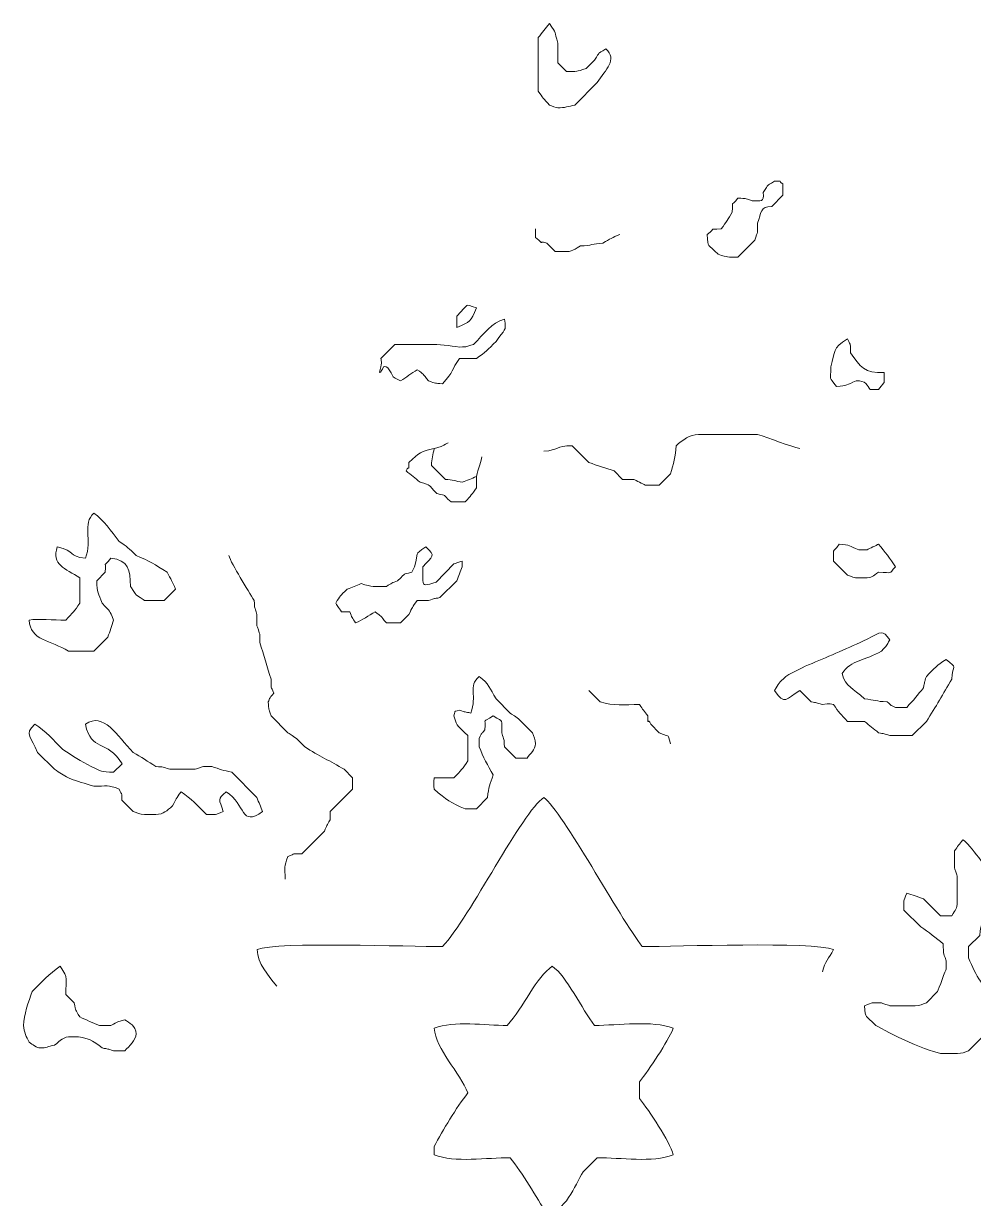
# Model space of a CAD drawing. Header units: centimetres. Extents: x -40.3 to 39, y -29.8 to 28.8.
# Drawn here: x -21.29 to -15.57, y -13.07 to -5.99 of the extents above; entities that cross this region are included whole.
import ezdxf

# ---------------------------------------------------------------- set-up
doc = ezdxf.new("R2010")
doc.units = ezdxf.units.CM
doc.header["$MEASUREMENT"] = 0
doc.layers.add('layer 1', color=7, linetype='Continuous')

msp = doc.modelspace()

# ---------------------------------------------------------------- linework, layer by layer
at = {"layer": 'layer 1', "color": 225, "lineweight": 0}
for points, knots in [([(-18.19209, -6.07942), (-18.19209, -6.07942), (-18.19209, -6.40131), (-18.19209, -6.40131), (-18.19209, -6.40131), (-18.1645, -6.44257), (-18.16095, -6.4463), (-18.12435, -6.48598), (-18.12435, -6.48598), (-18.11334, -6.49102), (-18.08399, -6.50295), (-18.07355, -6.50292), (-18.07355, -6.50292), (-18.03292, -6.50292), (-18.00942, -6.49311), (-17.9719, -6.48598), (-17.9719, -6.48598), (-17.9719, -6.48598), (-17.83635, -6.35047), (-17.83635, -6.35047), (-17.83635, -6.35047), (-17.7853, -6.27238), (-17.71235, -6.21001), (-17.78553, -6.14716), (-17.78553, -6.14716), (-17.84456, -6.18577), (-17.81353, -6.15738), (-17.85329, -6.21492), (-17.85329, -6.21492), (-17.85329, -6.21492), (-17.90411, -6.26574), (-17.90411, -6.26574), (-17.90411, -6.26574), (-17.9669, -6.28608), (-17.9526, -6.28269), (-18.02271, -6.28269), (-18.02271, -6.28269), (-18.02271, -6.28269), (-18.07353, -6.23187), (-18.07353, -6.23187), (-18.07353, -6.23187), (-18.07353, -6.23187), (-18.07353, -6.11327), (-18.07353, -6.11327), (-18.07353, -6.11327), (-18.09861, -6.03596), (-18.07616, -6.0623), (-18.12435, -5.99466), (-18.12435, -5.99466), (-18.15005, -6.02651), (-18.16642, -6.04751), (-18.19209, -6.07942)], [0, 0, 0, 0, 0.0714286, 0.0714286, 0.0714286, 0.0714286, 0.1428571, 0.1428571, 0.1428571, 0.1428571, 0.2142857, 0.2142857, 0.2142857, 0.2142857, 0.2857143, 0.2857143, 0.2857143, 0.2857143, 0.3571429, 0.3571429, 0.3571429, 0.3571429, 0.4285714, 0.4285714, 0.4285714, 0.4285714, 0.5, 0.5, 0.5, 0.5, 0.5714286, 0.5714286, 0.5714286, 0.5714286, 0.6428571, 0.6428571, 0.6428571, 0.6428571, 0.7142857, 0.7142857, 0.7142857, 0.7142857, 0.7857143, 0.7857143, 0.7857143, 0.7857143, 0.8571429, 0.8571429, 0.8571429, 0.8571429, 1, 1, 1, 1]), ([(-16.90452, -7.06198), (-16.95425, -7.0455), (-16.9357, -7.04917), (-16.98923, -7.04506), (-16.98923, -7.04506), (-17.03957, -7.11421), (-17.01439, -7.04156), (-17.02308, -7.12974), (-17.02308, -7.12974), (-17.05003, -7.17471), (-17.05631, -7.18765), (-17.09084, -7.23138), (-17.09084, -7.23138), (-17.17922, -7.23834), (-17.10755, -7.21682), (-17.17553, -7.26529), (-17.17553, -7.26529), (-17.16714, -7.35043), (-17.17493, -7.31526), (-17.10779, -7.38387), (-17.10779, -7.38387), (-17.04502, -7.40421), (-17.0593, -7.40082), (-16.98918, -7.40082), (-16.98918, -7.40082), (-16.98918, -7.40082), (-16.88755, -7.29916), (-16.88755, -7.29916), (-16.88755, -7.29916), (-16.86817, -7.23934), (-16.87205, -7.26412), (-16.87062, -7.19753), (-16.87062, -7.19753), (-16.84781, -7.13222), (-16.85696, -7.09589), (-16.78585, -7.09587), (-16.78585, -7.09587), (-16.78585, -7.09587), (-16.71811, -7.02813), (-16.71811, -7.02813), (-16.71811, -7.02813), (-16.71811, -7.02813), (-16.71809, -6.96039), (-16.71809, -6.96039), (-16.71809, -6.96039), (-16.75657, -6.93941), (-16.70763, -6.94342), (-16.7689, -6.94342), (-16.7689, -6.94342), (-16.82794, -6.98205), (-16.79693, -6.95364), (-16.83667, -7.01121), (-16.83667, -7.01121), (-16.83016, -7.07357), (-16.84836, -7.06202), (-16.90452, -7.06198)], [0, 0, 0, 0, 0.0666667, 0.0666667, 0.0666667, 0.0666667, 0.1333333, 0.1333333, 0.1333333, 0.1333333, 0.2, 0.2, 0.2, 0.2, 0.2666667, 0.2666667, 0.2666667, 0.2666667, 0.3333333, 0.3333333, 0.3333333, 0.3333333, 0.4, 0.4, 0.4, 0.4, 0.4666667, 0.4666667, 0.4666667, 0.4666667, 0.5333333, 0.5333333, 0.5333333, 0.5333333, 0.6, 0.6, 0.6, 0.6, 0.6666667, 0.6666667, 0.6666667, 0.6666667, 0.7333333, 0.7333333, 0.7333333, 0.7333333, 0.8, 0.8, 0.8, 0.8, 0.8666667, 0.8666667, 0.8666667, 0.8666667, 1, 1, 1, 1]), ([(-18.20897, -7.23138), (-18.20897, -7.23138), (-18.20897, -7.2822), (-18.20897, -7.2822), (-18.20897, -7.2822), (-18.13929, -7.3373), (-18.2069, -7.29827), (-18.14123, -7.31609), (-18.14123, -7.31609), (-18.14123, -7.31609), (-18.09039, -7.36693), (-18.09039, -7.36693), (-18.09039, -7.36693), (-18.09039, -7.36693), (-18.0057, -7.36691), (-18.0057, -7.36691), (-18.0057, -7.36691), (-17.96899, -7.3537), (-17.96998, -7.35195), (-17.93794, -7.33304), (-17.93794, -7.33304), (-17.87099, -7.33163), (-17.86488, -7.32089), (-17.80241, -7.31611), (-17.80241, -7.31611), (-17.75992, -7.29067), (-17.74624, -7.2835), (-17.70078, -7.26527)], [0, 0, 0, 0, 0.125, 0.125, 0.125, 0.125, 0.25, 0.25, 0.25, 0.25, 0.375, 0.375, 0.375, 0.375, 0.5, 0.5, 0.5, 0.5, 0.625, 0.625, 0.625, 0.625, 0.75, 0.75, 0.75, 0.75, 1, 1, 1, 1]), ([(-18.56478, -7.70575), (-18.64424, -7.68272), (-18.60153, -7.67653), (-18.68338, -7.75656), (-18.68338, -7.75656), (-18.68338, -7.75656), (-18.68338, -7.82433), (-18.68338, -7.82433), (-18.68338, -7.82433), (-18.59701, -7.78779), (-18.6013, -7.79212), (-18.56478, -7.70575)], [0, 0, 0, 0, 0.25, 0.25, 0.25, 0.25, 0.5, 0.5, 0.5, 0.5, 1, 1, 1, 1]), ([(-19.12377, -8.06151), (-19.11387, -8.05577), (-19.10109, -8.06091), (-19.0899, -8.07844), (-19.0899, -8.07844), (-19.05336, -8.13905), (-19.08271, -8.10966), (-19.02214, -8.14618), (-19.02214, -8.14618), (-18.98443, -8.12313), (-18.95824, -8.10153), (-18.9205, -8.07844), (-18.9205, -8.07844), (-18.8795, -8.10909), (-18.89205, -8.09878), (-18.85274, -8.1462), (-18.85274, -8.1462), (-18.80301, -8.16268), (-18.8216, -8.15901), (-18.76807, -8.16313), (-18.76807, -8.16313), (-18.69864, -8.08798), (-18.71901, -8.08232), (-18.66642, -8.01067), (-18.66642, -8.01067), (-18.66642, -8.01067), (-18.56478, -8.01065), (-18.56478, -8.01065), (-18.56478, -8.01065), (-18.51153, -7.97467), (-18.49488, -7.9577), (-18.44618, -7.90902), (-18.44618, -7.90902), (-18.39583, -7.83201), (-18.38155, -7.85141), (-18.39538, -7.77351), (-18.39538, -7.77351), (-18.47395, -7.79607), (-18.51879, -7.86298), (-18.58177, -7.92596), (-18.58177, -7.92596), (-18.63594, -7.94351), (-18.6083, -7.93834), (-18.66646, -7.94291), (-18.66646, -7.94291), (-18.71962, -7.93313), (-18.80171, -7.92481), (-18.83582, -7.92598), (-18.83582, -7.92598), (-18.83582, -7.92598), (-19.05603, -7.92596), (-19.05603, -7.92596), (-19.05603, -7.92596), (-19.05603, -7.92596), (-19.14074, -8.01067), (-19.14074, -8.01067), (-19.14074, -8.01067), (-19.13615, -8.03016), (-19.1309, -8.04147), (-19.14921, -8.09536), (-19.14921, -8.09536), (-19.136, -8.09062), (-19.14601, -8.10426), (-19.12377, -8.06151)], [0, 0, 0, 0, 0.0588235, 0.0588235, 0.0588235, 0.0588235, 0.1176471, 0.1176471, 0.1176471, 0.1176471, 0.1764706, 0.1764706, 0.1764706, 0.1764706, 0.2352941, 0.2352941, 0.2352941, 0.2352941, 0.2941176, 0.2941176, 0.2941176, 0.2941176, 0.3529412, 0.3529412, 0.3529412, 0.3529412, 0.4117647, 0.4117647, 0.4117647, 0.4117647, 0.4705882, 0.4705882, 0.4705882, 0.4705882, 0.5294118, 0.5294118, 0.5294118, 0.5294118, 0.5882353, 0.5882353, 0.5882353, 0.5882353, 0.6470588, 0.6470588, 0.6470588, 0.6470588, 0.7058824, 0.7058824, 0.7058824, 0.7058824, 0.7647059, 0.7647059, 0.7647059, 0.7647059, 0.8235294, 0.8235294, 0.8235294, 0.8235294, 0.8823529, 0.8823529, 0.8823529, 0.8823529, 1, 1, 1, 1]), ([(-16.19294, -8.197), (-16.19294, -8.197), (-16.14213, -8.19702), (-16.14213, -8.19702), (-16.14213, -8.19702), (-16.09571, -8.13186), (-16.11022, -8.18635), (-16.10823, -8.09538), (-16.10823, -8.09538), (-16.22731, -8.10386), (-16.25185, -8.05908), (-16.31159, -7.9768), (-16.31159, -7.9768), (-16.313, -7.90825), (-16.30706, -7.9462), (-16.32854, -7.89209), (-16.32854, -7.89209), (-16.42673, -7.95352), (-16.39848, -7.9637), (-16.43017, -8.06151), (-16.43017, -8.06151), (-16.43017, -8.15282), (-16.44424, -8.11278), (-16.3963, -8.18011), (-16.3963, -8.18011), (-16.32826, -8.17484), (-16.3375, -8.17019), (-16.2777, -8.14622), (-16.2777, -8.14622), (-16.21994, -8.1402), (-16.20709, -8.17787), (-16.19294, -8.197)], [0, 0, 0, 0, 0.1111111, 0.1111111, 0.1111111, 0.1111111, 0.2222222, 0.2222222, 0.2222222, 0.2222222, 0.3333333, 0.3333333, 0.3333333, 0.3333333, 0.4444444, 0.4444444, 0.4444444, 0.4444444, 0.5555556, 0.5555556, 0.5555556, 0.5555556, 0.6666667, 0.6666667, 0.6666667, 0.6666667, 0.7777778, 0.7777778, 0.7777778, 0.7777778, 1, 1, 1, 1]), ([(-18.15816, -8.56973), (-18.06901, -8.56286), (-18.08668, -8.53797), (-17.98874, -8.53586), (-17.98874, -8.53586), (-17.98874, -8.53586), (-17.8871, -8.63749), (-17.8871, -8.63749), (-17.8871, -8.63749), (-17.83643, -8.65504), (-17.78532, -8.67079), (-17.73463, -8.68831), (-17.73463, -8.68831), (-17.73463, -8.68831), (-17.68381, -8.73915), (-17.68381, -8.73915), (-17.68381, -8.73915), (-17.68381, -8.73915), (-17.61607, -8.73915), (-17.61607, -8.73915), (-17.61607, -8.73915), (-17.60525, -8.7453), (-17.56006, -8.76685), (-17.5483, -8.773), (-17.5483, -8.773), (-17.5483, -8.773), (-17.46362, -8.77302), (-17.46362, -8.77302), (-17.46362, -8.77302), (-17.46362, -8.77302), (-17.39585, -8.70524), (-17.39585, -8.70524), (-17.39585, -8.70524), (-17.37773, -8.64938), (-17.36337, -8.59946), (-17.36198, -8.53586), (-17.36198, -8.53586), (-17.32047, -8.5031), (-17.28115, -8.46807), (-17.22643, -8.46809), (-17.22643, -8.46809), (-17.22643, -8.46809), (-16.92151, -8.46807), (-16.92151, -8.46807), (-16.92151, -8.46807), (-16.92151, -8.46807), (-16.87069, -8.46809), (-16.87069, -8.46809), (-16.87069, -8.46809), (-16.80179, -8.4904), (-16.67495, -8.54047), (-16.61656, -8.55276)], [0, 0, 0, 0, 0.0714286, 0.0714286, 0.0714286, 0.0714286, 0.1428571, 0.1428571, 0.1428571, 0.1428571, 0.2142857, 0.2142857, 0.2142857, 0.2142857, 0.2857143, 0.2857143, 0.2857143, 0.2857143, 0.3571429, 0.3571429, 0.3571429, 0.3571429, 0.4285714, 0.4285714, 0.4285714, 0.4285714, 0.5, 0.5, 0.5, 0.5, 0.5714286, 0.5714286, 0.5714286, 0.5714286, 0.6428571, 0.6428571, 0.6428571, 0.6428571, 0.7142857, 0.7142857, 0.7142857, 0.7142857, 0.7857143, 0.7857143, 0.7857143, 0.7857143, 0.8571429, 0.8571429, 0.8571429, 0.8571429, 1, 1, 1, 1]), ([(-18.7342, -8.51889), (-18.7847, -8.5454), (-18.76794, -8.53893), (-18.81889, -8.55276), (-18.81889, -8.55276), (-18.89993, -8.56988), (-18.90823, -8.57921), (-18.97136, -8.63747), (-18.97136, -8.63747), (-18.97136, -8.70498), (-18.96855, -8.64236), (-18.98831, -8.68829), (-18.98831, -8.68829), (-18.95692, -8.71362), (-18.93491, -8.73065), (-18.9036, -8.75605), (-18.9036, -8.75605), (-18.83118, -8.77686), (-18.8622, -8.76489), (-18.80197, -8.8238), (-18.80197, -8.8238), (-18.73375, -8.84234), (-18.77911, -8.81889), (-18.71728, -8.87463), (-18.71728, -8.87463), (-18.71728, -8.87463), (-18.63259, -8.87461), (-18.63259, -8.87461), (-18.63259, -8.87461), (-18.59592, -8.83481), (-18.59261, -8.83099), (-18.56482, -8.78995), (-18.56482, -8.78995), (-18.56482, -8.78995), (-18.56482, -8.72218), (-18.56482, -8.72218), (-18.56482, -8.72218), (-18.55311, -8.66652), (-18.54267, -8.65924), (-18.53095, -8.60358)], [0, 0, 0, 0, 0.0909091, 0.0909091, 0.0909091, 0.0909091, 0.1818182, 0.1818182, 0.1818182, 0.1818182, 0.2727273, 0.2727273, 0.2727273, 0.2727273, 0.3636364, 0.3636364, 0.3636364, 0.3636364, 0.4545455, 0.4545455, 0.4545455, 0.4545455, 0.5454545, 0.5454545, 0.5454545, 0.5454545, 0.6363636, 0.6363636, 0.6363636, 0.6363636, 0.7272727, 0.7272727, 0.7272727, 0.7272727, 0.8181818, 0.8181818, 0.8181818, 0.8181818, 1, 1, 1, 1]), ([(-18.81885, -8.55276), (-18.82598, -8.59045), (-18.8327, -8.61419), (-18.83582, -8.6544), (-18.83582, -8.6544), (-18.83582, -8.6544), (-18.75108, -8.73913), (-18.75108, -8.73913), (-18.75108, -8.73913), (-18.71087, -8.7422), (-18.68714, -8.74892), (-18.64945, -8.75603), (-18.64945, -8.75603), (-18.62168, -8.74466), (-18.59266, -8.73334), (-18.56476, -8.72218)], [0, 0, 0, 0, 0.2, 0.2, 0.2, 0.2, 0.4, 0.4, 0.4, 0.4, 0.6, 0.6, 0.6, 0.6, 1, 1, 1, 1]), ([(-20.42817, -9.29821), (-20.49994, -9.25127), (-20.53576, -9.22816), (-20.61453, -9.19657), (-20.61453, -9.19657), (-20.6591, -9.15295), (-20.66857, -9.14402), (-20.71617, -9.11184), (-20.71617, -9.11184), (-20.76598, -9.05041), (-20.80769, -8.98282), (-20.86864, -8.94244), (-20.86864, -8.94244), (-20.94119, -9.00476), (-20.87618, -9.10202), (-20.91946, -9.2135), (-20.91946, -9.2135), (-21.02592, -9.20299), (-20.97749, -9.16921), (-21.08886, -9.14575), (-21.08886, -9.14575), (-21.12779, -9.25196), (-21.04056, -9.27505), (-20.95333, -9.3321), (-20.95333, -9.3321), (-20.95333, -9.3321), (-20.95335, -9.48457), (-20.95335, -9.48457), (-20.95335, -9.48457), (-20.98552, -9.53217), (-20.99446, -9.54166), (-21.03802, -9.58621), (-21.03802, -9.58621), (-21.11263, -9.58621), (-21.20405, -9.57541), (-21.25826, -9.58621), (-21.25826, -9.58621), (-21.25405, -9.70737), (-21.12753, -9.70878), (-21.02109, -9.77255), (-21.02109, -9.77255), (-21.02109, -9.77255), (-20.86862, -9.77255), (-20.86862, -9.77255), (-20.86862, -9.77255), (-20.86862, -9.77255), (-20.78391, -9.68784), (-20.78391, -9.68784), (-20.78391, -9.68784), (-20.77219, -9.65393), (-20.7618, -9.62014), (-20.75004, -9.58621), (-20.75004, -9.58621), (-20.77887, -9.51799), (-20.76323, -9.54369), (-20.8178, -9.48455), (-20.8178, -9.48455), (-20.84365, -9.42007), (-20.85003, -9.42466), (-20.85167, -9.34902), (-20.85167, -9.34902), (-20.85167, -9.34902), (-20.80088, -9.29823), (-20.80088, -9.29823), (-20.80088, -9.29823), (-20.79392, -9.2098), (-20.81543, -9.28149), (-20.76699, -9.21352), (-20.76699, -9.21352), (-20.65918, -9.22417), (-20.65056, -9.28406), (-20.64838, -9.38292), (-20.64838, -9.38292), (-20.64738, -9.38494), (-20.61635, -9.43085), (-20.61451, -9.43375), (-20.61451, -9.43375), (-20.61251, -9.43476), (-20.56658, -9.46577), (-20.56369, -9.46763), (-20.56369, -9.46763), (-20.56369, -9.46763), (-20.44509, -9.46763), (-20.44509, -9.46763), (-20.44509, -9.46763), (-20.44509, -9.46763), (-20.37733, -9.39986), (-20.37733, -9.39986), (-20.37733, -9.39986), (-20.39568, -9.35417), (-20.403, -9.34089), (-20.42817, -9.29821)], [0, 0, 0, 0, 0.0416667, 0.0416667, 0.0416667, 0.0416667, 0.0833333, 0.0833333, 0.0833333, 0.0833333, 0.125, 0.125, 0.125, 0.125, 0.1666667, 0.1666667, 0.1666667, 0.1666667, 0.2083333, 0.2083333, 0.2083333, 0.2083333, 0.25, 0.25, 0.25, 0.25, 0.2916667, 0.2916667, 0.2916667, 0.2916667, 0.3333333, 0.3333333, 0.3333333, 0.3333333, 0.375, 0.375, 0.375, 0.375, 0.4166667, 0.4166667, 0.4166667, 0.4166667, 0.4583333, 0.4583333, 0.4583333, 0.4583333, 0.5, 0.5, 0.5, 0.5, 0.5416667, 0.5416667, 0.5416667, 0.5416667, 0.5833333, 0.5833333, 0.5833333, 0.5833333, 0.625, 0.625, 0.625, 0.625, 0.6666667, 0.6666667, 0.6666667, 0.6666667, 0.7083333, 0.7083333, 0.7083333, 0.7083333, 0.75, 0.75, 0.75, 0.75, 0.7916667, 0.7916667, 0.7916667, 0.7916667, 0.8333333, 0.8333333, 0.8333333, 0.8333333, 0.875, 0.875, 0.875, 0.875, 0.9166667, 0.9166667, 0.9166667, 0.9166667, 1, 1, 1, 1]), ([(-18.88723, -9.34746), (-18.88727, -9.38356), (-18.86625, -9.377), (-18.80643, -9.35758), (-18.80643, -9.35758), (-18.80643, -9.35758), (-18.70033, -9.24737), (-18.70033, -9.24737), (-18.70033, -9.24737), (-18.69933, -9.24696), (-18.65237, -9.23142), (-18.64945, -9.2304), (-18.64945, -9.2304), (-18.64945, -9.2304), (-18.64941, -9.26427), (-18.64941, -9.26427), (-18.64941, -9.26427), (-18.66059, -9.29219), (-18.67188, -9.32119), (-18.68328, -9.349), (-18.68328, -9.349), (-18.68328, -9.349), (-18.78491, -9.45064), (-18.78491, -9.45064), (-18.78491, -9.45064), (-18.82363, -9.45813), (-18.81101, -9.45264), (-18.85265, -9.46758), (-18.85265, -9.46758), (-18.85265, -9.46758), (-18.92042, -9.46756), (-18.92042, -9.46756), (-18.92042, -9.46756), (-18.95224, -9.51093), (-18.94947, -9.50647), (-18.97124, -9.55229), (-18.97124, -9.55229), (-18.97124, -9.55229), (-19.02205, -9.60311), (-19.02205, -9.60311), (-19.02205, -9.60311), (-19.02205, -9.60311), (-19.10674, -9.60309), (-19.10674, -9.60309), (-19.10674, -9.60309), (-19.14606, -9.55571), (-19.13351, -9.566), (-19.17451, -9.53535), (-19.17451, -9.53535), (-19.21348, -9.55831), (-19.25181, -9.58565), (-19.29311, -9.60311), (-19.29311, -9.60311), (-19.31313, -9.57178), (-19.3143, -9.57061), (-19.32702, -9.53535), (-19.32702, -9.53535), (-19.32702, -9.53535), (-19.37788, -9.53533), (-19.37788, -9.53533), (-19.37788, -9.53533), (-19.37968, -9.53287), (-19.41105, -9.4853), (-19.41178, -9.48451), (-19.41178, -9.48451), (-19.38277, -9.43642), (-19.3867, -9.44344), (-19.34401, -9.39984), (-19.34401, -9.39984), (-19.30833, -9.388), (-19.29272, -9.38146), (-19.2593, -9.36593), (-19.2593, -9.36593), (-19.189, -9.38874), (-19.18383, -9.38289), (-19.10683, -9.38287), (-19.10683, -9.38287), (-19.07407, -9.36191), (-19.07407, -9.36334), (-19.03909, -9.34902), (-19.03909, -9.34902), (-18.97696, -9.29178), (-19.0202, -9.31712), (-18.95442, -9.29818), (-18.95442, -9.29818), (-18.95442, -9.29818), (-18.93749, -9.26429), (-18.93749, -9.26429), (-18.93749, -9.26429), (-18.90727, -9.17119), (-18.9459, -9.19742), (-18.86973, -9.14573), (-18.86973, -9.14573), (-18.80566, -9.20073), (-18.82832, -9.19958), (-18.88668, -9.26431), (-18.88668, -9.26431), (-18.88668, -9.26431), (-18.88723, -9.34746), (-18.88723, -9.34746)], [0, 0, 0, 0, 0.0384615, 0.0384615, 0.0384615, 0.0384615, 0.0769231, 0.0769231, 0.0769231, 0.0769231, 0.1153846, 0.1153846, 0.1153846, 0.1153846, 0.1538462, 0.1538462, 0.1538462, 0.1538462, 0.1923077, 0.1923077, 0.1923077, 0.1923077, 0.2307692, 0.2307692, 0.2307692, 0.2307692, 0.2692308, 0.2692308, 0.2692308, 0.2692308, 0.3076923, 0.3076923, 0.3076923, 0.3076923, 0.3461538, 0.3461538, 0.3461538, 0.3461538, 0.3846154, 0.3846154, 0.3846154, 0.3846154, 0.4230769, 0.4230769, 0.4230769, 0.4230769, 0.4615385, 0.4615385, 0.4615385, 0.4615385, 0.5, 0.5, 0.5, 0.5, 0.5384615, 0.5384615, 0.5384615, 0.5384615, 0.5769231, 0.5769231, 0.5769231, 0.5769231, 0.6153846, 0.6153846, 0.6153846, 0.6153846, 0.6538462, 0.6538462, 0.6538462, 0.6538462, 0.6923077, 0.6923077, 0.6923077, 0.6923077, 0.7307692, 0.7307692, 0.7307692, 0.7307692, 0.7692308, 0.7692308, 0.7692308, 0.7692308, 0.8076923, 0.8076923, 0.8076923, 0.8076923, 0.8461538, 0.8461538, 0.8461538, 0.8461538, 0.8846154, 0.8846154, 0.8846154, 0.8846154, 0.9230769, 0.9230769, 0.9230769, 0.9230769, 1, 1, 1, 1]), ([(-16.14225, -9.12879), (-16.15305, -9.13493), (-16.19828, -9.15649), (-16.21, -9.16266), (-16.21, -9.16266), (-16.21, -9.16266), (-16.26081, -9.16264), (-16.26081, -9.16264), (-16.26081, -9.16264), (-16.3206, -9.13869), (-16.31135, -9.13399), (-16.37942, -9.12876), (-16.37942, -9.12876), (-16.42584, -9.19392), (-16.41132, -9.13944), (-16.41329, -9.2304), (-16.41329, -9.2304), (-16.41329, -9.2304), (-16.3286, -9.31511), (-16.3286, -9.31511), (-16.3286, -9.31511), (-16.30386, -9.32401), (-16.28997, -9.33203), (-16.26084, -9.33203), (-16.26084, -9.33203), (-16.26084, -9.33203), (-16.22696, -9.33203), (-16.22696, -9.33203), (-16.22696, -9.33203), (-16.17766, -9.33203), (-16.18091, -9.32047), (-16.14228, -9.29818), (-16.14228, -9.29818), (-16.05345, -9.29816), (-16.08343, -9.31411), (-16.04064, -9.26429), (-16.04064, -9.26429), (-16.0696, -9.217), (-16.10606, -9.17343), (-16.14225, -9.12879)], [0, 0, 0, 0, 0.0909091, 0.0909091, 0.0909091, 0.0909091, 0.1818182, 0.1818182, 0.1818182, 0.1818182, 0.2727273, 0.2727273, 0.2727273, 0.2727273, 0.3636364, 0.3636364, 0.3636364, 0.3636364, 0.4545455, 0.4545455, 0.4545455, 0.4545455, 0.5454545, 0.5454545, 0.5454545, 0.5454545, 0.6363636, 0.6363636, 0.6363636, 0.6363636, 0.7272727, 0.7272727, 0.7272727, 0.7272727, 0.8181818, 0.8181818, 0.8181818, 0.8181818, 1, 1, 1, 1]), ([(-20.05561, -9.19653), (-20.04032, -9.24969), (-19.93786, -9.40962), (-19.90313, -9.46756), (-19.90313, -9.46756), (-19.89854, -9.52574), (-19.90373, -9.49812), (-19.88619, -9.55227), (-19.88619, -9.55227), (-19.88619, -9.55227), (-19.88619, -9.62001), (-19.88619, -9.62001), (-19.88619, -9.62001), (-19.88578, -9.62102), (-19.87026, -9.66804), (-19.86924, -9.67083), (-19.86924, -9.67083), (-19.86924, -9.67083), (-19.86924, -9.72165), (-19.86924, -9.72165), (-19.86924, -9.72165), (-19.84378, -9.79535), (-19.82698, -9.86821), (-19.8015, -9.94189), (-19.8015, -9.94189), (-19.8015, -10.00997), (-19.80442, -9.97542), (-19.78455, -10.0266), (-19.78455, -10.0266), (-19.81975, -10.06179), (-19.80696, -10.05724), (-19.81842, -10.07739), (-19.81842, -10.07739), (-19.81385, -10.13557), (-19.81902, -10.10793), (-19.80152, -10.1621), (-19.80152, -10.1621), (-19.80152, -10.1621), (-19.69986, -10.26376), (-19.69986, -10.26376), (-19.69986, -10.26376), (-19.69786, -10.26476), (-19.65193, -10.29579), (-19.64904, -10.29761), (-19.64904, -10.29761), (-19.64904, -10.29761), (-19.59823, -10.34845), (-19.59823, -10.34845), (-19.59823, -10.34845), (-19.51377, -10.40366), (-19.44368, -10.43448), (-19.36104, -10.48397), (-19.36104, -10.48397), (-19.36104, -10.48397), (-19.31023, -10.53477), (-19.31023, -10.53477), (-19.31023, -10.53477), (-19.31023, -10.53477), (-19.31025, -10.60253), (-19.31025, -10.60253), (-19.31025, -10.60253), (-19.31025, -10.60253), (-19.44577, -10.73806), (-19.44577, -10.73806), (-19.44577, -10.73806), (-19.44577, -10.73806), (-19.44577, -10.78888), (-19.44577, -10.78888), (-19.44577, -10.78888), (-19.46675, -10.82166), (-19.46532, -10.82164), (-19.47965, -10.85666), (-19.47965, -10.85666), (-19.47965, -10.85666), (-19.61517, -10.99217), (-19.61517, -10.99217), (-19.61517, -10.99217), (-19.68326, -10.99219), (-19.64868, -10.98927), (-19.69988, -11.00912), (-19.69988, -11.00912), (-19.72505, -11.07396), (-19.71681, -11.07129), (-19.71681, -11.14464)], [0, 0, 0, 0, 0.0454545, 0.0454545, 0.0454545, 0.0454545, 0.0909091, 0.0909091, 0.0909091, 0.0909091, 0.1363636, 0.1363636, 0.1363636, 0.1363636, 0.1818182, 0.1818182, 0.1818182, 0.1818182, 0.2272727, 0.2272727, 0.2272727, 0.2272727, 0.2727273, 0.2727273, 0.2727273, 0.2727273, 0.3181818, 0.3181818, 0.3181818, 0.3181818, 0.3636364, 0.3636364, 0.3636364, 0.3636364, 0.4090909, 0.4090909, 0.4090909, 0.4090909, 0.4545455, 0.4545455, 0.4545455, 0.4545455, 0.5, 0.5, 0.5, 0.5, 0.5454545, 0.5454545, 0.5454545, 0.5454545, 0.5909091, 0.5909091, 0.5909091, 0.5909091, 0.6363636, 0.6363636, 0.6363636, 0.6363636, 0.6818182, 0.6818182, 0.6818182, 0.6818182, 0.7272727, 0.7272727, 0.7272727, 0.7272727, 0.7727273, 0.7727273, 0.7727273, 0.7727273, 0.8181818, 0.8181818, 0.8181818, 0.8181818, 0.8636364, 0.8636364, 0.8636364, 0.8636364, 0.9090909, 0.9090909, 0.9090909, 0.9090909, 1, 1, 1, 1]), ([(-15.73567, -9.82333), (-15.79274, -9.85826), (-15.80452, -9.87525), (-15.85425, -9.92496), (-15.85425, -9.92496), (-15.86924, -9.96662), (-15.86371, -9.95401), (-15.8712, -9.99273), (-15.8712, -9.99273), (-15.90908, -10.03944), (-15.92759, -10.06503), (-15.97283, -10.11133), (-15.97283, -10.11133), (-15.97283, -10.11133), (-16.0406, -10.11133), (-16.0406, -10.11133), (-16.0406, -10.11133), (-16.08205, -10.09244), (-16.05707, -10.10458), (-16.09142, -10.07746), (-16.09142, -10.07746), (-16.15839, -10.07605), (-16.16447, -10.06529), (-16.22694, -10.06053), (-16.22694, -10.06053), (-16.29727, -9.99174), (-16.3384, -9.99179), (-16.36247, -9.90804), (-16.36247, -9.90804), (-16.30756, -9.82516), (-16.22233, -9.8306), (-16.12531, -9.77251), (-16.12531, -9.77251), (-16.08559, -9.73279), (-16.09812, -9.74389), (-16.07449, -9.70475), (-16.07449, -9.70475), (-16.12138, -9.64157), (-16.12053, -9.65578), (-16.21002, -9.70005), (-16.21002, -9.70005), (-16.27225, -9.73085), (-16.31778, -9.74901), (-16.37944, -9.77669), (-16.37944, -9.77669), (-16.48908, -9.82593), (-16.59901, -9.86373), (-16.70133, -9.92498), (-16.70133, -9.92498), (-16.74438, -9.96803), (-16.74047, -9.96291), (-16.76907, -10.00971), (-16.76907, -10.00971), (-16.70522, -10.10384), (-16.70172, -10.05991), (-16.6166, -10.00969), (-16.6166, -10.00969), (-16.6166, -10.00969), (-16.54886, -10.07746), (-16.54886, -10.07746), (-16.54886, -10.07746), (-16.51247, -10.0851), (-16.5197, -10.0816), (-16.48109, -10.09438), (-16.48109, -10.09438), (-16.43109, -10.0839), (-16.43004, -10.09338), (-16.41333, -10.0944), (-16.41333, -10.0944), (-16.38117, -10.14198), (-16.37222, -10.1515), (-16.32864, -10.19604), (-16.32864, -10.19604), (-16.32864, -10.19604), (-16.22701, -10.19606), (-16.22701, -10.19606), (-16.22701, -10.19606), (-16.19563, -10.22135), (-16.17363, -10.23842), (-16.14232, -10.2638), (-16.14232, -10.2638), (-16.10593, -10.27142), (-16.11316, -10.26792), (-16.07455, -10.28075), (-16.07455, -10.28075), (-16.07455, -10.28075), (-15.93905, -10.28075), (-15.93905, -10.28075), (-15.93905, -10.28075), (-15.93905, -10.28075), (-15.85432, -10.19604), (-15.85432, -10.19604), (-15.85432, -10.19604), (-15.7952, -10.10563), (-15.75497, -10.03061), (-15.70186, -9.94193), (-15.70186, -9.94193), (-15.69674, -9.84894), (-15.66259, -9.88003), (-15.73567, -9.82333)], [0, 0, 0, 0, 0.0384615, 0.0384615, 0.0384615, 0.0384615, 0.0769231, 0.0769231, 0.0769231, 0.0769231, 0.1153846, 0.1153846, 0.1153846, 0.1153846, 0.1538462, 0.1538462, 0.1538462, 0.1538462, 0.1923077, 0.1923077, 0.1923077, 0.1923077, 0.2307692, 0.2307692, 0.2307692, 0.2307692, 0.2692308, 0.2692308, 0.2692308, 0.2692308, 0.3076923, 0.3076923, 0.3076923, 0.3076923, 0.3461538, 0.3461538, 0.3461538, 0.3461538, 0.3846154, 0.3846154, 0.3846154, 0.3846154, 0.4230769, 0.4230769, 0.4230769, 0.4230769, 0.4615385, 0.4615385, 0.4615385, 0.4615385, 0.5, 0.5, 0.5, 0.5, 0.5384615, 0.5384615, 0.5384615, 0.5384615, 0.5769231, 0.5769231, 0.5769231, 0.5769231, 0.6153846, 0.6153846, 0.6153846, 0.6153846, 0.6538462, 0.6538462, 0.6538462, 0.6538462, 0.6923077, 0.6923077, 0.6923077, 0.6923077, 0.7307692, 0.7307692, 0.7307692, 0.7307692, 0.7692308, 0.7692308, 0.7692308, 0.7692308, 0.8076923, 0.8076923, 0.8076923, 0.8076923, 0.8461538, 0.8461538, 0.8461538, 0.8461538, 0.8846154, 0.8846154, 0.8846154, 0.8846154, 0.9230769, 0.9230769, 0.9230769, 0.9230769, 1, 1, 1, 1]), ([(-18.59855, -10.14524), (-18.63494, -10.1376), (-18.6277, -10.1411), (-18.66631, -10.1283), (-18.66631, -10.1283), (-18.70951, -10.14458), (-18.68388, -10.11897), (-18.70018, -10.16217), (-18.70018, -10.16217), (-18.67871, -10.23687), (-18.67504, -10.22122), (-18.61549, -10.28077), (-18.61549, -10.28077), (-18.61549, -10.28077), (-18.61549, -10.43324), (-18.61549, -10.43324), (-18.61549, -10.43324), (-18.64766, -10.48084), (-18.65662, -10.49034), (-18.7002, -10.53488), (-18.7002, -10.53488), (-18.7002, -10.53488), (-18.81878, -10.53488), (-18.81878, -10.53488), (-18.81878, -10.53488), (-18.82058, -10.56115), (-18.82457, -10.55219), (-18.81878, -10.60264), (-18.81878, -10.60264), (-18.74822, -10.66778), (-18.71555, -10.68791), (-18.63244, -10.72124), (-18.63244, -10.72124), (-18.63244, -10.72124), (-18.56467, -10.72127), (-18.56467, -10.72127), (-18.56467, -10.72127), (-18.56467, -10.72127), (-18.49691, -10.65348), (-18.49691, -10.65348), (-18.49691, -10.65348), (-18.49211, -10.5909), (-18.48221, -10.57338), (-18.46306, -10.51797), (-18.46306, -10.51797), (-18.49774, -10.46005), (-18.52293, -10.41043), (-18.54773, -10.34853), (-18.54773, -10.34853), (-18.54773, -10.34853), (-18.54773, -10.29772), (-18.54773, -10.29772), (-18.54773, -10.29772), (-18.52886, -10.25627), (-18.54101, -10.28126), (-18.51386, -10.2469), (-18.51386, -10.2469), (-18.50558, -10.16283), (-18.53529, -10.21121), (-18.46304, -10.16223), (-18.46304, -10.16223), (-18.39412, -10.20897), (-18.41421, -10.17269), (-18.41222, -10.26387), (-18.41222, -10.26387), (-18.39575, -10.31359), (-18.39942, -10.29503), (-18.3953, -10.34855), (-18.3953, -10.34855), (-18.3953, -10.34855), (-18.32753, -10.41632), (-18.32753, -10.41632), (-18.32753, -10.41632), (-18.32753, -10.41632), (-18.25977, -10.41634), (-18.25977, -10.41634), (-18.25977, -10.41634), (-18.24069, -10.39267), (-18.20895, -10.36381), (-18.20897, -10.33161), (-18.20897, -10.33161), (-18.20895, -10.30213), (-18.21751, -10.28914), (-18.2259, -10.26387), (-18.2259, -10.26387), (-18.2259, -10.26387), (-18.31061, -10.17918), (-18.31061, -10.17918), (-18.31061, -10.17918), (-18.31262, -10.17817), (-18.35852, -10.14712), (-18.36141, -10.14528), (-18.36141, -10.14528), (-18.36141, -10.14528), (-18.44609, -10.06062), (-18.44609, -10.06062), (-18.44609, -10.06062), (-18.48504, -9.99556), (-18.48869, -9.96963), (-18.54773, -9.92505), (-18.54773, -9.92505), (-18.61867, -9.98598), (-18.5571, -10.03844), (-18.59855, -10.14524)], [0, 0, 0, 0, 0.037037, 0.037037, 0.037037, 0.037037, 0.0740741, 0.0740741, 0.0740741, 0.0740741, 0.1111111, 0.1111111, 0.1111111, 0.1111111, 0.1481481, 0.1481481, 0.1481481, 0.1481481, 0.1851852, 0.1851852, 0.1851852, 0.1851852, 0.2222222, 0.2222222, 0.2222222, 0.2222222, 0.2592593, 0.2592593, 0.2592593, 0.2592593, 0.2962963, 0.2962963, 0.2962963, 0.2962963, 0.3333333, 0.3333333, 0.3333333, 0.3333333, 0.3703704, 0.3703704, 0.3703704, 0.3703704, 0.4074074, 0.4074074, 0.4074074, 0.4074074, 0.4444444, 0.4444444, 0.4444444, 0.4444444, 0.4814815, 0.4814815, 0.4814815, 0.4814815, 0.5185185, 0.5185185, 0.5185185, 0.5185185, 0.5555556, 0.5555556, 0.5555556, 0.5555556, 0.5925926, 0.5925926, 0.5925926, 0.5925926, 0.6296296, 0.6296296, 0.6296296, 0.6296296, 0.6666667, 0.6666667, 0.6666667, 0.6666667, 0.7037037, 0.7037037, 0.7037037, 0.7037037, 0.7407407, 0.7407407, 0.7407407, 0.7407407, 0.7777778, 0.7777778, 0.7777778, 0.7777778, 0.8148148, 0.8148148, 0.8148148, 0.8148148, 0.8518519, 0.8518519, 0.8518519, 0.8518519, 0.8888889, 0.8888889, 0.8888889, 0.8888889, 0.9259259, 0.9259259, 0.9259259, 0.9259259, 1, 1, 1, 1]), ([(-17.88704, -10.00969), (-17.88704, -10.00969), (-17.81929, -10.07746), (-17.81929, -10.07746), (-17.81929, -10.07746), (-17.73885, -10.10354), (-17.67194, -10.0944), (-17.58211, -10.09438), (-17.58211, -10.09438), (-17.5616, -10.12644), (-17.55605, -10.13148), (-17.53129, -10.16217), (-17.53129, -10.16217), (-17.53129, -10.22967), (-17.53413, -10.16705), (-17.51437, -10.21298), (-17.51437, -10.21298), (-17.51437, -10.21298), (-17.46357, -10.26378), (-17.46357, -10.26378), (-17.46357, -10.26378), (-17.38345, -10.30363), (-17.41969, -10.25661), (-17.39579, -10.33152)], [0, 0, 0, 0, 0.1428571, 0.1428571, 0.1428571, 0.1428571, 0.2857143, 0.2857143, 0.2857143, 0.2857143, 0.4285714, 0.4285714, 0.4285714, 0.4285714, 0.5714286, 0.5714286, 0.5714286, 0.5714286, 0.7142857, 0.7142857, 0.7142857, 0.7142857, 1, 1, 1, 1]), ([(-19.88612, -10.65346), (-19.88612, -10.65346), (-20.0386, -10.50099), (-20.0386, -10.50099), (-20.0386, -10.50099), (-20.08662, -10.49187), (-20.11266, -10.4825), (-20.15718, -10.46711), (-20.15718, -10.46711), (-20.15718, -10.46711), (-20.20799, -10.46711), (-20.20799, -10.46711), (-20.20799, -10.46711), (-20.209, -10.46752), (-20.25597, -10.48301), (-20.25881, -10.48402), (-20.25881, -10.48402), (-20.25881, -10.48402), (-20.3435, -10.48404), (-20.3435, -10.48404), (-20.3435, -10.48404), (-20.3435, -10.48404), (-20.36045, -10.48404), (-20.36045, -10.48404), (-20.36045, -10.48404), (-20.36045, -10.48404), (-20.41126, -10.48402), (-20.41126, -10.48402), (-20.41126, -10.48402), (-20.46099, -10.46754), (-20.44242, -10.47121), (-20.49595, -10.46711), (-20.49595, -10.46711), (-20.54284, -10.43644), (-20.58416, -10.41073), (-20.63148, -10.38238), (-20.63148, -10.38238), (-20.7307, -10.28318), (-20.80925, -10.13444), (-20.91948, -10.21298), (-20.91948, -10.21298), (-20.88399, -10.38142), (-20.79014, -10.30158), (-20.69924, -10.45017), (-20.69924, -10.45017), (-20.69924, -10.45017), (-20.75006, -10.50096), (-20.75006, -10.50096), (-20.75006, -10.50096), (-20.82794, -10.49917), (-20.81906, -10.498), (-20.88559, -10.46709), (-20.88559, -10.46709), (-20.94661, -10.43446), (-20.99612, -10.40398), (-21.05501, -10.36546), (-21.05501, -10.36546), (-21.11383, -10.30664), (-21.15743, -10.25398), (-21.22443, -10.21298), (-21.22443, -10.21298), (-21.29264, -10.27159), (-21.24353, -10.29249), (-21.20748, -10.38238), (-21.20748, -10.38238), (-21.20748, -10.38238), (-21.10585, -10.48404), (-21.10585, -10.48404), (-21.10585, -10.48404), (-21.07524, -10.50449), (-21.05273, -10.51797), (-21.02116, -10.53484), (-21.02116, -10.53484), (-20.95993, -10.56331), (-20.9302, -10.56572), (-20.86871, -10.58565), (-20.86871, -10.58565), (-20.79362, -10.58567), (-20.78293, -10.57671), (-20.71621, -10.6026), (-20.71621, -10.6026), (-20.69512, -10.65156), (-20.70411, -10.60875), (-20.69927, -10.67036), (-20.69927, -10.67036), (-20.69927, -10.67036), (-20.6315, -10.73813), (-20.6315, -10.73813), (-20.6315, -10.73813), (-20.60676, -10.74703), (-20.59287, -10.75505), (-20.56376, -10.75505), (-20.56376, -10.75505), (-20.56376, -10.75505), (-20.496, -10.75507), (-20.496, -10.75507), (-20.496, -10.75507), (-20.44567, -10.75507), (-20.4318, -10.73377), (-20.39436, -10.70423), (-20.39436, -10.70423), (-20.37259, -10.65845), (-20.37534, -10.66287), (-20.34352, -10.61957), (-20.34352, -10.61957), (-20.27971, -10.66268), (-20.24837, -10.69777), (-20.19105, -10.75509), (-20.19105, -10.75509), (-20.12143, -10.75507), (-20.14736, -10.76064), (-20.08941, -10.73813), (-20.08941, -10.73813), (-20.11445, -10.66091), (-20.1264, -10.66586), (-20.07247, -10.61955), (-20.07247, -10.61955), (-19.95066, -10.69576), (-19.98754, -10.83453), (-19.85225, -10.73815), (-19.85225, -10.73815), (-19.86403, -10.70942), (-19.8759, -10.68257), (-19.88612, -10.65346)], [0, 0, 0, 0, 0.03125, 0.03125, 0.03125, 0.03125, 0.0625, 0.0625, 0.0625, 0.0625, 0.09375, 0.09375, 0.09375, 0.09375, 0.125, 0.125, 0.125, 0.125, 0.15625, 0.15625, 0.15625, 0.15625, 0.1875, 0.1875, 0.1875, 0.1875, 0.21875, 0.21875, 0.21875, 0.21875, 0.25, 0.25, 0.25, 0.25, 0.28125, 0.28125, 0.28125, 0.28125, 0.3125, 0.3125, 0.3125, 0.3125, 0.34375, 0.34375, 0.34375, 0.34375, 0.375, 0.375, 0.375, 0.375, 0.40625, 0.40625, 0.40625, 0.40625, 0.4375, 0.4375, 0.4375, 0.4375, 0.46875, 0.46875, 0.46875, 0.46875, 0.5, 0.5, 0.5, 0.5, 0.53125, 0.53125, 0.53125, 0.53125, 0.5625, 0.5625, 0.5625, 0.5625, 0.59375, 0.59375, 0.59375, 0.59375, 0.625, 0.625, 0.625, 0.625, 0.65625, 0.65625, 0.65625, 0.65625, 0.6875, 0.6875, 0.6875, 0.6875, 0.71875, 0.71875, 0.71875, 0.71875, 0.75, 0.75, 0.75, 0.75, 0.78125, 0.78125, 0.78125, 0.78125, 0.8125, 0.8125, 0.8125, 0.8125, 0.84375, 0.84375, 0.84375, 0.84375, 0.875, 0.875, 0.875, 0.875, 0.90625, 0.90625, 0.90625, 0.90625, 0.9375, 0.9375, 0.9375, 0.9375, 1, 1, 1, 1]), ([(-19.76748, -11.78852), (-19.82339, -11.71954), (-19.87927, -11.65675), (-19.88608, -11.56826), (-19.88608, -11.56826), (-19.76346, -11.52069), (-18.96471, -11.55131), (-18.76799, -11.55131), (-18.76799, -11.55131), (-18.60318, -11.3728), (-18.28997, -10.74086), (-18.15814, -10.65346), (-18.15814, -10.65346), (-18.04448, -10.73919), (-17.7017, -11.37841), (-17.56521, -11.55133), (-17.56521, -11.55133), (-17.36409, -11.55131), (-16.53767, -11.51996), (-16.41318, -11.56828), (-16.41318, -11.56828), (-16.44415, -11.62614), (-16.46379, -11.63912), (-16.48094, -11.70379)], [0, 0, 0, 0, 0.1428571, 0.1428571, 0.1428571, 0.1428571, 0.2857143, 0.2857143, 0.2857143, 0.2857143, 0.4285714, 0.4285714, 0.4285714, 0.4285714, 0.5714286, 0.5714286, 0.5714286, 0.5714286, 0.7142857, 0.7142857, 0.7142857, 0.7142857, 1, 1, 1, 1]), ([(-14.95631, -11.5005), (-15.00126, -11.45903), (-15.02995, -11.44035), (-15.07492, -11.39886), (-15.07492, -11.39886), (-15.13997, -11.37278), (-15.19621, -11.34025), (-15.26126, -11.31417), (-15.26126, -11.31417), (-15.30583, -11.27057), (-15.3153, -11.26163), (-15.3629, -11.2295), (-15.3629, -11.2295), (-15.3629, -11.2295), (-15.44758, -11.14477), (-15.44758, -11.14477), (-15.44758, -11.14477), (-15.48613, -11.08777), (-15.58988, -10.93683), (-15.63395, -10.90761), (-15.63395, -10.90761), (-15.65803, -10.93807), (-15.66409, -10.94443), (-15.68477, -10.9754), (-15.68477, -10.9754), (-15.68477, -10.9754), (-15.68477, -11.07703), (-15.68477, -11.07703), (-15.68477, -11.07703), (-15.68436, -11.07803), (-15.66885, -11.12501), (-15.66782, -11.12785), (-15.66782, -11.12785), (-15.66782, -11.12785), (-15.66782, -11.24643), (-15.66782, -11.24643), (-15.66782, -11.24643), (-15.66782, -11.24643), (-15.66782, -11.28032), (-15.66782, -11.28032), (-15.66782, -11.28032), (-15.66782, -11.32962), (-15.67941, -11.32638), (-15.70172, -11.36499), (-15.70172, -11.36499), (-15.70172, -11.36499), (-15.76946, -11.36499), (-15.76946, -11.36499), (-15.76946, -11.36499), (-15.76946, -11.36499), (-15.87109, -11.26335), (-15.87109, -11.26335), (-15.87109, -11.26335), (-15.90501, -11.25162), (-15.93881, -11.2412), (-15.97275, -11.2295), (-15.97275, -11.2295), (-15.99527, -11.28743), (-15.98967, -11.2615), (-15.98967, -11.33114), (-15.98967, -11.33114), (-15.98967, -11.33114), (-15.88804, -11.43277), (-15.88804, -11.43277), (-15.88804, -11.43277), (-15.84089, -11.46464), (-15.79793, -11.49759), (-15.75251, -11.53441), (-15.75251, -11.53441), (-15.7511, -11.60102), (-15.75494, -11.57622), (-15.73556, -11.63604), (-15.73556, -11.63604), (-15.73556, -11.63604), (-15.73559, -11.68686), (-15.73559, -11.68686), (-15.73559, -11.68686), (-15.73559, -11.68705), (-15.7813, -11.80775), (-15.78638, -11.82241), (-15.78638, -11.82241), (-15.78638, -11.82241), (-15.85412, -11.89015), (-15.85412, -11.89015), (-15.85412, -11.89015), (-15.87886, -11.89903), (-15.89278, -11.9071), (-15.92189, -11.9071), (-15.92189, -11.9071), (-15.92189, -11.9071), (-15.97271, -11.90708), (-15.97271, -11.90708), (-15.97271, -11.90708), (-15.97271, -11.90708), (-16.07434, -11.9071), (-16.07434, -11.9071), (-16.07434, -11.9071), (-16.07534, -11.90669), (-16.12232, -11.89118), (-16.12518, -11.89015), (-16.12518, -11.89015), (-16.1948, -11.89017), (-16.16885, -11.8846), (-16.22681, -11.9071), (-16.22681, -11.9071), (-16.21838, -11.99224), (-16.22622, -11.95708), (-16.15903, -12.02568), (-16.15903, -12.02568), (-16.08813, -12.06813), (-15.82845, -12.1951), (-15.75245, -12.19512), (-15.75245, -12.19512), (-15.75245, -12.19512), (-15.66776, -12.1951), (-15.66776, -12.1951), (-15.66776, -12.1951), (-15.63828, -12.1951), (-15.62526, -12.18654), (-15.59999, -12.17818), (-15.59999, -12.17818), (-15.59999, -12.17818), (-15.49836, -12.07652), (-15.49836, -12.07652), (-15.49836, -12.07652), (-15.4726, -12.01219), (-15.45322, -11.9555), (-15.43062, -11.8902), (-15.43062, -11.8902), (-15.51018, -11.79208), (-15.55473, -11.73211), (-15.60002, -11.61914), (-15.60002, -11.61914), (-15.60002, -11.61914), (-15.60002, -11.55138), (-15.60002, -11.55138), (-15.60002, -11.55138), (-15.60002, -11.55138), (-15.53227, -11.48361), (-15.53227, -11.48361), (-15.53227, -11.48361), (-15.52585, -11.4001), (-15.52209, -11.41047), (-15.46453, -11.34809), (-15.46453, -11.34809), (-15.46453, -11.34809), (-15.39677, -11.34806), (-15.39677, -11.34806), (-15.39677, -11.34806), (-15.39677, -11.34806), (-15.329, -11.41585), (-15.329, -11.41585), (-15.329, -11.41585), (-15.32136, -11.45224), (-15.32486, -11.44498), (-15.31206, -11.48361), (-15.31206, -11.48361), (-15.31206, -11.48361), (-15.31206, -11.55136), (-15.31206, -11.55136), (-15.31206, -11.55136), (-15.29707, -11.59297), (-15.3026, -11.58038), (-15.29511, -11.61912), (-15.29511, -11.61912), (-15.29511, -11.61912), (-15.21042, -11.70379), (-15.21042, -11.70379), (-15.21042, -11.70379), (-15.17907, -11.71467), (-15.12424, -11.73768), (-15.09182, -11.73768), (-15.09182, -11.73768), (-15.03454, -11.7377), (-15.03466, -11.72547), (-14.97324, -11.72075), (-14.97324, -11.72075), (-14.91566, -11.65839), (-14.91192, -11.66874), (-14.90547, -11.58521), (-14.90547, -11.58521), (-14.92289, -11.55204), (-14.93651, -11.53221), (-14.95631, -11.5005)], [0, 0, 0, 0, 0.0212766, 0.0212766, 0.0212766, 0.0212766, 0.0425532, 0.0425532, 0.0425532, 0.0425532, 0.0638298, 0.0638298, 0.0638298, 0.0638298, 0.0851064, 0.0851064, 0.0851064, 0.0851064, 0.106383, 0.106383, 0.106383, 0.106383, 0.1276596, 0.1276596, 0.1276596, 0.1276596, 0.1489362, 0.1489362, 0.1489362, 0.1489362, 0.1702128, 0.1702128, 0.1702128, 0.1702128, 0.1914894, 0.1914894, 0.1914894, 0.1914894, 0.212766, 0.212766, 0.212766, 0.212766, 0.2340426, 0.2340426, 0.2340426, 0.2340426, 0.2553191, 0.2553191, 0.2553191, 0.2553191, 0.2765957, 0.2765957, 0.2765957, 0.2765957, 0.2978723, 0.2978723, 0.2978723, 0.2978723, 0.3191489, 0.3191489, 0.3191489, 0.3191489, 0.3404255, 0.3404255, 0.3404255, 0.3404255, 0.3617021, 0.3617021, 0.3617021, 0.3617021, 0.3829787, 0.3829787, 0.3829787, 0.3829787, 0.4042553, 0.4042553, 0.4042553, 0.4042553, 0.4255319, 0.4255319, 0.4255319, 0.4255319, 0.4468085, 0.4468085, 0.4468085, 0.4468085, 0.4680851, 0.4680851, 0.4680851, 0.4680851, 0.4893617, 0.4893617, 0.4893617, 0.4893617, 0.5106383, 0.5106383, 0.5106383, 0.5106383, 0.5319149, 0.5319149, 0.5319149, 0.5319149, 0.5531915, 0.5531915, 0.5531915, 0.5531915, 0.5744681, 0.5744681, 0.5744681, 0.5744681, 0.5957447, 0.5957447, 0.5957447, 0.5957447, 0.6170213, 0.6170213, 0.6170213, 0.6170213, 0.6382979, 0.6382979, 0.6382979, 0.6382979, 0.6595745, 0.6595745, 0.6595745, 0.6595745, 0.6808511, 0.6808511, 0.6808511, 0.6808511, 0.7021277, 0.7021277, 0.7021277, 0.7021277, 0.7234043, 0.7234043, 0.7234043, 0.7234043, 0.7446809, 0.7446809, 0.7446809, 0.7446809, 0.7659574, 0.7659574, 0.7659574, 0.7659574, 0.787234, 0.787234, 0.787234, 0.787234, 0.8085106, 0.8085106, 0.8085106, 0.8085106, 0.8297872, 0.8297872, 0.8297872, 0.8297872, 0.8510638, 0.8510638, 0.8510638, 0.8510638, 0.8723404, 0.8723404, 0.8723404, 0.8723404, 0.893617, 0.893617, 0.893617, 0.893617, 0.9148936, 0.9148936, 0.9148936, 0.9148936, 0.9361702, 0.9361702, 0.9361702, 0.9361702, 0.9574468, 0.9574468, 0.9574468, 0.9574468, 1, 1, 1, 1]), ([(-20.68228, -11.99185), (-20.7341, -12.00592), (-20.71604, -11.9996), (-20.76696, -12.0257), (-20.76696, -12.0257), (-20.76696, -12.0257), (-20.83471, -12.02572), (-20.83471, -12.02572), (-20.83471, -12.02572), (-20.87566, -12.00929), (-20.91321, -11.99356), (-20.95331, -11.97488), (-20.95331, -11.97488), (-20.98336, -11.92396), (-20.9754, -11.94614), (-20.98718, -11.89022), (-20.98718, -11.89022), (-20.98718, -11.89022), (-21.038, -11.8394), (-21.038, -11.8394), (-21.038, -11.8394), (-21.038, -11.74419), (-21.01928, -11.7438), (-21.07189, -11.66996), (-21.07189, -11.66996), (-21.1403, -11.71621), (-21.17993, -11.76107), (-21.24129, -11.82243), (-21.24129, -11.82243), (-21.25999, -11.87645), (-21.29211, -11.96654), (-21.29211, -12.02574), (-21.29211, -12.02574), (-21.29211, -12.06623), (-21.27358, -12.09438), (-21.25824, -12.12738), (-21.25824, -12.12738), (-21.23924, -12.13957), (-21.21384, -12.16127), (-21.19047, -12.16125), (-21.19047, -12.16125), (-21.15376, -12.16125), (-21.14847, -12.15241), (-21.10578, -12.14435), (-21.10578, -12.14435), (-21.06835, -12.11477), (-21.05445, -12.09351), (-21.00415, -12.09353), (-21.00415, -12.09353), (-21.00415, -12.09353), (-20.9872, -12.09353), (-20.9872, -12.09353), (-20.9872, -12.09353), (-20.91547, -12.09351), (-20.87208, -12.11839), (-20.81783, -12.16127), (-20.81783, -12.16127), (-20.78141, -12.16891), (-20.78867, -12.16541), (-20.75004, -12.1782), (-20.75004, -12.1782), (-20.75004, -12.1782), (-20.68228, -12.17822), (-20.68228, -12.17822), (-20.68228, -12.17822), (-20.65711, -12.15094), (-20.61453, -12.11404), (-20.61453, -12.07656), (-20.61453, -12.07656), (-20.61453, -12.02766), (-20.6559, -12.00914), (-20.68228, -11.99185)], [0, 0, 0, 0, 0.0526316, 0.0526316, 0.0526316, 0.0526316, 0.1052632, 0.1052632, 0.1052632, 0.1052632, 0.1578947, 0.1578947, 0.1578947, 0.1578947, 0.2105263, 0.2105263, 0.2105263, 0.2105263, 0.2631579, 0.2631579, 0.2631579, 0.2631579, 0.3157895, 0.3157895, 0.3157895, 0.3157895, 0.3684211, 0.3684211, 0.3684211, 0.3684211, 0.4210526, 0.4210526, 0.4210526, 0.4210526, 0.4736842, 0.4736842, 0.4736842, 0.4736842, 0.5263158, 0.5263158, 0.5263158, 0.5263158, 0.5789474, 0.5789474, 0.5789474, 0.5789474, 0.6315789, 0.6315789, 0.6315789, 0.6315789, 0.6842105, 0.6842105, 0.6842105, 0.6842105, 0.7368421, 0.7368421, 0.7368421, 0.7368421, 0.7894737, 0.7894737, 0.7894737, 0.7894737, 0.8421053, 0.8421053, 0.8421053, 0.8421053, 0.8947368, 0.8947368, 0.8947368, 0.8947368, 1, 1, 1, 1]), ([(-17.3788, -12.04267), (-17.50645, -11.99313), (-17.70968, -12.02572), (-17.85314, -12.02574), (-17.85314, -12.02574), (-17.92851, -11.93023), (-18.02212, -11.72641), (-18.10725, -11.66996), (-18.10725, -11.66996), (-18.204, -11.73049), (-18.28062, -11.9199), (-18.37831, -12.02572), (-18.37831, -12.02572), (-18.51262, -12.02574), (-18.69952, -11.99638), (-18.81876, -12.04267), (-18.81876, -12.04267), (-18.80916, -12.16772), (-18.66505, -12.30877), (-18.61549, -12.43231), (-18.61549, -12.43231), (-18.68641, -12.51977), (-18.7666, -12.6567), (-18.81876, -12.7542), (-18.81876, -12.7542), (-18.81876, -12.7542), (-18.81876, -12.80504), (-18.81876, -12.80504), (-18.81876, -12.80504), (-18.69531, -12.85295), (-18.50026, -12.82194), (-18.36136, -12.82196), (-18.36136, -12.82196), (-18.2866, -12.91419), (-18.20242, -13.05848), (-18.14112, -13.16078), (-18.14112, -13.16078), (-18.03193, -13.15002), (-17.9723, -12.99251), (-17.92091, -12.90669), (-17.92091, -12.90669), (-17.92091, -12.90669), (-17.8362, -12.82196), (-17.8362, -12.82196), (-17.8362, -12.82196), (-17.69734, -12.82198), (-17.50225, -12.85295), (-17.37882, -12.80504), (-17.37882, -12.80504), (-17.40104, -12.72142), (-17.52393, -12.53992), (-17.58209, -12.46622), (-17.58209, -12.46622), (-17.58209, -12.46622), (-17.58209, -12.36454), (-17.58209, -12.36454), (-17.58209, -12.36454), (-17.52111, -12.28935), (-17.41425, -12.1265), (-17.3788, -12.04267)], [0, 0, 0, 0, 0.0625, 0.0625, 0.0625, 0.0625, 0.125, 0.125, 0.125, 0.125, 0.1875, 0.1875, 0.1875, 0.1875, 0.25, 0.25, 0.25, 0.25, 0.3125, 0.3125, 0.3125, 0.3125, 0.375, 0.375, 0.375, 0.375, 0.4375, 0.4375, 0.4375, 0.4375, 0.5, 0.5, 0.5, 0.5, 0.5625, 0.5625, 0.5625, 0.5625, 0.625, 0.625, 0.625, 0.625, 0.6875, 0.6875, 0.6875, 0.6875, 0.75, 0.75, 0.75, 0.75, 0.8125, 0.8125, 0.8125, 0.8125, 0.875, 0.875, 0.875, 0.875, 1, 1, 1, 1])]:
    msp.add_open_spline(points, degree=3, knots=knots, dxfattribs=at)

doc.saveas('drawing.dxf')
